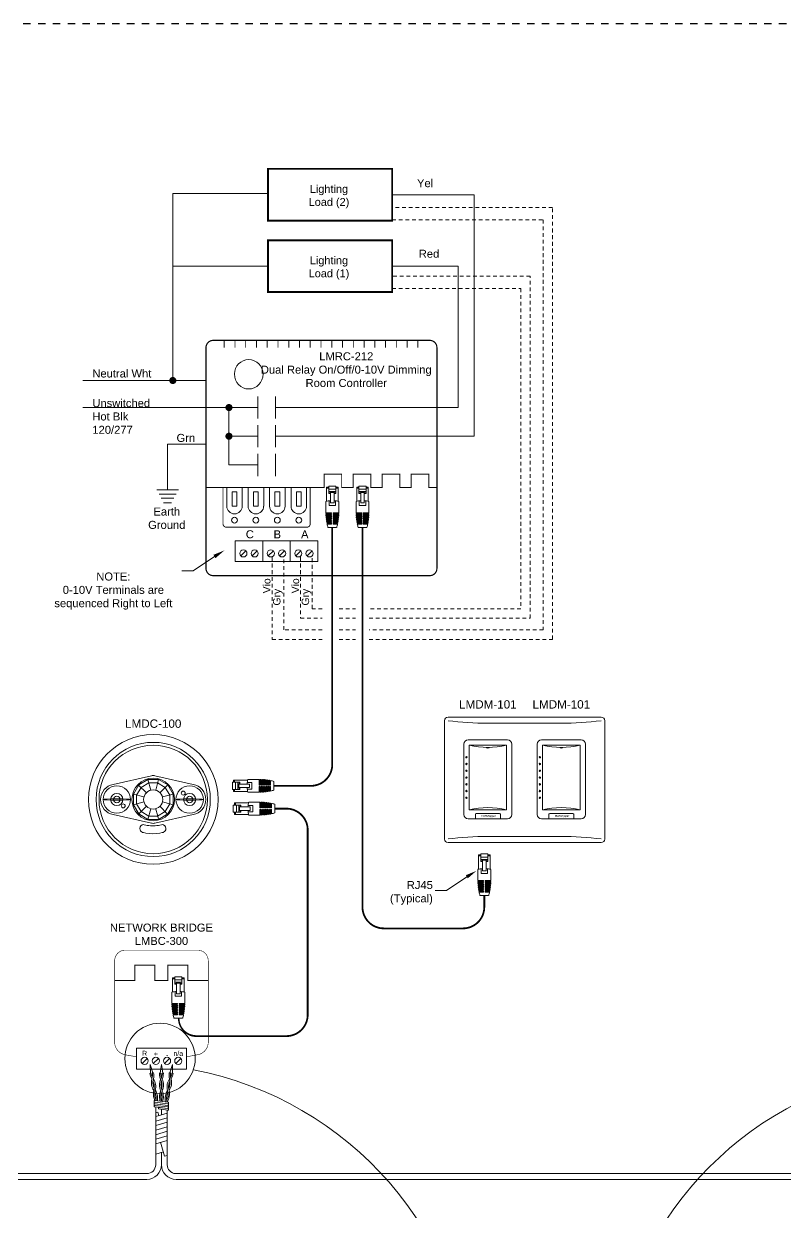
# Model space of a CAD drawing. Header units: inches. Extents: x -60 to 2005, y -577 to 104.
# Drawn here: x 538.31 to 564, y -537.41 to -497.33 of the extents above; entities that cross this region are included whole.
import ezdxf
from ezdxf.enums import TextEntityAlignment as Align

# ---------------------------------------------------------------- set-up
doc = ezdxf.new("R2010")
doc.units = ezdxf.units.IN
doc.header["$MEASUREMENT"] = 0
doc.linetypes.add('Demo', pattern=[0.5, 0.25, -0.25])
doc.linetypes.add('HIDDEN2', pattern=[0.1875, 0.125, -0.0625])
doc.layers.get('0').update_dxf_attribs({"lineweight": 5})
doc.layers.add('PS Borders', color=40, linetype='Demo', lineweight=5, plot=False)
for name, color, linetype, lineweight in [('WS', 3, 'Continuous', 5), ('WS_Dataline', 6, 'Continuous', 5), ('WS_DETAIL', 7, 'Continuous', 5), ('WS_LineVoltage', 1, 'Continuous', 5), ('WS_LowVoltage', 6, 'Continuous', 5)]:
    doc.layers.add(name, color=color, linetype=linetype, lineweight=lineweight)
doc.styles.add('ARIAL', font='arial.ttf')

# ---------------------------------------------------------------- blocks, each defined once
blk = doc.blocks.new('A$C756910A1')
at = {"layer": 'WS_DETAIL'}
for p, q in [((0.15, 6.6), (0.15, 10.17)), ((0.15, 10.17), (0.73, 10.17)), ((0.73, 9.92), (0.15, 9.92)), ((0.73, 10.43), (0.73, 8.56)), ((0.73, 10.43), (2.51, 10.43)), ((2.51, 9.66), (0.73, 9.66)), ((2.51, 9.06), (0.73, 9.06)), ((1.17, 6.17), (1.17, 9.06)), ((2.06, 6.17), (2.06, 9.06)), ((2.51, 10.43), (2.51, 8.56)), ((3.08, 10.17), (2.51, 10.17)), ((3.08, 9.92), (2.51, 9.92)), ((3.08, 6.6), (3.08, 10.17)), ((0, 6.56), (0, 3.73)), ((0.73, 8.74), (1.17, 8.74)), ((0.73, 8.56), (1.17, 8.56)), ((0.81, 6.7), (0.81, 5.55)), ((1.17, 8.85), (2.06, 8.85)), ((1.17, 6.17), (2.06, 6.17)), ((2.06, 8.74), (2.51, 8.74)), ((2.51, 8.56), (2.06, 8.56)), ((2.42, 6.7), (2.42, 5.55)), ((3.23, 6.56), (3.23, 3.73)), ((0, 3.73), (1.43, 3.73)), ((0, 3.51), (1.43, 3.51)), ((0.01, 3.29), (1.43, 3.29)), ((0.02, 3.06), (1.43, 3.06)), ((0.81, 5.55), (2.42, 5.55)), ((0.89, 3.73), (0.89, 3.51)), ((0.89, 3.29), (0.89, 3.06)), ((1.43, 3.51), (1.43, 3.73)), ((1.43, 3.06), (1.43, 3.29)), ((1.8, 3.73), (3.23, 3.73)), ((1.8, 3.51), (1.8, 3.73)), ((1.8, 3.51), (3.23, 3.51)), ((1.8, 3.29), (3.23, 3.29)), ((1.8, 3.06), (1.8, 3.29)), ((1.8, 3.06), (3.22, 3.06)), ((2.34, 3.73), (2.34, 3.51)), ((2.34, 3.29), (2.34, 3.06)), ((0.03, 2.84), (1.43, 2.84)), ((0.05, 2.62), (1.43, 2.62)), ((0.07, 2.4), (1.43, 2.4)), ((0.09, 2.18), (1.43, 2.18)), ((0.12, 1.96), (1.43, 1.96)), ((0.15, 1.74), (1.43, 1.74)), ((0.18, 1.52), (1.43, 1.52)), ((0.22, 1.3), (1.43, 1.3)), ((0.26, 1.08), (1.43, 1.08)), ((0.31, 0.86), (1.43, 0.86)), ((0.89, 2.84), (0.89, 2.62)), ((0.89, 2.4), (0.89, 2.18)), ((0.89, 1.96), (0.89, 1.74)), ((0.89, 1.52), (0.89, 1.3)), ((0.89, 1.08), (0.89, 0.86)), ((1.43, 2.62), (1.43, 2.84)), ((1.43, 2.18), (1.43, 2.4)), ((1.43, 1.74), (1.43, 1.96)), ((1.43, 1.3), (1.43, 1.52)), ((1.43, 0.86), (1.43, 1.08)), ((1.8, 2.84), (3.2, 2.84)), ((1.8, 2.62), (1.8, 2.84)), ((1.8, 2.62), (3.19, 2.62)), ((1.8, 2.4), (3.17, 2.4)), ((1.8, 2.18), (1.8, 2.4)), ((1.8, 2.18), (3.14, 2.18)), ((1.8, 1.96), (3.12, 1.96)), ((1.8, 1.74), (1.8, 1.96)), ((1.8, 1.74), (3.09, 1.74)), ((1.8, 1.52), (3.05, 1.52)), ((1.8, 1.3), (1.8, 1.52)), ((1.8, 1.3), (3.01, 1.3)), ((1.8, 1.08), (2.97, 1.08)), ((1.8, 0.86), (1.8, 1.08)), ((1.8, 0.86), (2.92, 0.86)), ((2.34, 2.84), (2.34, 2.62)), ((2.34, 2.4), (2.34, 2.18)), ((2.34, 1.96), (2.34, 1.74)), ((2.34, 1.52), (2.34, 1.3)), ((2.34, 1.08), (2.34, 0.86)), ((2.69, 0), (0.52, 0))]:
    blk.add_line(p, q, dxfattribs=at)
for centre, radius, start, end in [((1.62, -0.58), 7.33, 93.502, 102.7411), ((1.62, -0.58), 7.33, 77.2589, 86.498), ((13.49, 3.73), 13.49, 180.937, 181.8742), ((13.49, 3.73), 13.49, 182.8119, 183.7504), ((-10.25, 3.73), 13.49, 356.2496, 357.1881), ((-10.25, 3.73), 13.49, 358.1258, 359.063), ((13.49, 3.73), 13.49, 184.6899, 185.6307), ((13.49, 3.73), 13.49, 186.573, 187.5171), ((13.49, 3.73), 13.49, 188.4632, 189.4117), ((13.49, 3.73), 13.49, 190.3627, 191.3167), ((13.49, 3.73), 13.49, 192.2739, 196.0379), ((-10.25, 3.73), 13.49, 343.9621, 347.7261), ((-10.25, 3.73), 13.49, 348.6833, 349.6373), ((-10.25, 3.73), 13.49, 350.5883, 351.5368), ((-10.25, 3.73), 13.49, 352.4829, 353.427), ((-10.25, 3.73), 13.49, 354.3693, 355.3101)]:
    blk.add_arc(centre, radius, start, end, dxfattribs=at)
blk = doc.blocks.new('A$C28216DC1')
at = {"layer": 'WS_DETAIL'}
blk.add_lwpolyline([(22.84, 8.11), (17.13, 4.27), (13.98, 4.27)], dxfattribs=at)
blk.add_solid([(23.11, 7.67), (22.56, 8.56), (25.52, 9.76)], dxfattribs=at)
at = {"layer": 'WS_DETAIL', "linetype": 'Continuous', "insert": (13.29, 3.59), "char_height": 2.25, "width": 37.309, "attachment_point": 6, "style": 'ARIAL'}
blk.add_mtext('\\pi29.81;RJ45\\P\\pi22.42;(Typical)', dxfattribs=at)
blk = doc.blocks.new('A$C222B27AB')
at = {"const_width": 0.25}
blk.add_lwpolyline([(0.12, 11.27), (0.12, 1.12, 0.414214), (1.12, 0.12), (23.67, 0.12, 0.414214), (24.67, 1.12), (24.67, 11.27)], format="xyb", dxfattribs=at)
for points in [[(2.69, 6.06), (4.02, 6.06), (4.02, 10.08), (2.69, 10.08)], [(8.72, 6.06), (10.05, 6.06), (10.05, 10.08), (8.72, 10.08)], [(14.75, 6.06), (16.07, 6.06), (16.07, 10.08), (14.75, 10.08)], [(20.78, 6.06), (22.1, 6.06), (22.1, 10.08), (20.78, 10.08)]]:
    blk.add_lwpolyline(points, close=True)
at = {"layer": 'WS_DETAIL'}
for p, q in [((1.17, 11.27), (1.17, 6.06)), ((5.54, 6.06), (5.54, 11.27)), ((7.2, 11.27), (7.2, 6.06)), ((11.57, 6.06), (11.57, 11.27)), ((13.23, 11.27), (13.23, 6.06)), ((17.6, 6.06), (17.6, 11.27)), ((19.26, 11.27), (19.26, 6.06)), ((23.62, 6.06), (23.62, 11.27))]:
    blk.add_line(p, q, dxfattribs=at)
for centre in [(3.36, 2.11), (9.38, 2.11), (15.41, 2.11), (21.44, 2.11)]:
    blk.add_circle(centre, 0.82, dxfattribs=at)
for centre in [(3.36, 6.06), (9.38, 6.06), (15.41, 6.06), (21.44, 6.06)]:
    blk.add_arc(centre, 2.18, 180, 0, dxfattribs=at)
blk = doc.blocks.new('A$C2A821E27')
for p, q in [((1.27, 1.3), (2.43, 2.46)), ((3.84, 1.3), (5, 2.46))]:
    blk.add_line(p, q)
blk.add_lwpolyline([(0, 4.76), (6.27, 4.76), (6.27, 0), (0, 0)], close=True)
for centre in [(1.85, 1.88), (4.42, 1.88)]:
    blk.add_circle(centre, 0.82)
blk = doc.blocks.new('A$C017659A6')
for p, q in [((0, 0.245), (0.409, 0.245)), ((0.044, 0.16), (0.365, 0.16)), ((0.082, 0.085), (0.326, 0.085)), ((0.129, 0), (0.28, 0))]:
    blk.add_line(p, q)
blk = doc.blocks.new('RJ45')
at = {"layer": 'WS_DETAIL', "xscale": 1.117448685388325, "yscale": 1.117448685388325, "zscale": 1.117448685388325}
blk.add_blockref('A$C756910A1', (59.47, 150.68), dxfattribs=at)
blk = doc.blocks.new('WallPlate2Gang')
for p, q in [((-20.79, 0.96), (-20.79, 32.88)), ((-19.83, 33.84), (19.83, 33.84)), ((10.76, 32.2), (-9.07, 32.2)), ((0, 33.84), (1.69, 33.84)), ((19.83, 33.84), (21.52, 33.84)), ((22.48, 32.88), (22.48, 0.96)), ((-15.56, 26.52), (-15.56, 7.57)), ((-14.38, 27.7), (-3.75, 27.7)), ((-2.57, 26.52), (-2.57, 7.57)), ((4.26, 26.52), (4.26, 7.57)), ((5.44, 27.7), (16.08, 27.7)), ((17.26, 26.52), (17.26, 7.57)), ((-3.75, 6.39), (-14.38, 6.39)), ((16.08, 6.39), (5.44, 6.39)), ((-19.83, 0), (19.83, 0)), ((10.76, 1.64), (-9.07, 1.64)), ((0, 0), (1.69, 0)), ((19.83, 0), (21.52, 0))]:
    blk.add_line(p, q)
for centre, radius, start, end in [((-19.83, 32.88), 0.96, 90, 180), ((-9.07, 117.54), 85.35, 262.7571, 270), ((10.76, 117.54), 85.35, 270, 277.2429), ((21.52, 32.88), 0.96, 0, 90), ((-14.38, 26.52), 1.18, 90, 180), ((-3.75, 26.52), 1.18, 0, 90), ((5.44, 26.52), 1.18, 90, 180), ((16.08, 26.52), 1.18, 0, 90), ((-14.38, 7.57), 1.18, 180, 270), ((-3.75, 7.57), 1.18, 270, 0), ((5.44, 7.57), 1.18, 180, 270), ((16.08, 7.57), 1.18, 270, 0), ((-19.83, 0.96), 0.96, 180, 270), ((-9.07, -83.7), 85.35, 90, 97.2429), ((10.76, -83.7), 85.35, 82.7571, 90), ((21.52, 0.96), 0.96, 270, 0)]:
    blk.add_arc(centre, radius, start, end)
blk = doc.blocks.new('*U189')
blk.add_blockref('WallPlate2Gang', (9.07, 0))
blk = doc.blocks.new('LMBC-300')
for p, q in [((-5.44, -23.35), (-4.01, -21.92)), ((-2.29, -23.35), (-0.86, -21.92)), ((0.87, -23.35), (2.3, -21.92)), ((4.03, -23.35), (5.45, -21.92))]:
    blk.add_line(p, q)
blk.add_lwpolyline([(-7.01, -19.08), (7.02, -19.08), (7.02, -24.94), (-7.01, -24.94)], close=True)
for centre in [(-4.73, -22.63), (-1.57, -22.63), (1.58, -22.63), (4.74, -22.63)]:
    blk.add_circle(centre, 1.01)
at = {"layer": 'WS_DETAIL', "linetype": 'Continuous', "const_width": 0.154}
for points in [[(0.01, 8.49), (-10.18, 8.49, 0.414214), (-13.15, 5.51), (-13.15, -17.61, 0.329956), (-10.38, -20.86, 0.015788), (-7.01, -21.46, 0.023143)], [(0.01, 8.49), (10.19, 8.49, -0.414214), (13.16, 5.51), (13.16, -17.61, -0.329956), (10.39, -20.86, -0.003091), (7.02, -21.48, -0.023143)]]:
    blk.add_lwpolyline(points, format="xyb", dxfattribs=at)
at = {"layer": 'WS_DETAIL', "const_width": 0.284}
blk.add_lwpolyline([(-13.15, 0), (-7.45, 0), (-7.45, 4.3), (-1.82, 4.3), (-1.82, 0), (1.82, 0), (1.82, 4.3), (7.45, 4.3), (7.45, 0), (13.16, 0)], dxfattribs=at)
at = {"insert": (0.01, 15.95), "char_height": 2.2491, "width": 28.8312, "attachment_point": 2, "style": 'ARIAL'}
blk.add_mtext('NETWORK BRIDGE\\PLMBC-300', dxfattribs=at)
at = {"layer": 'WS_DETAIL', "style": 'ARIAL'}
for s, height, p in [('R', 1.39, (-4.73, -20.5)), ('n/a', 1.385, (4.74, -20.5)), ('+', 1.39, (-1.57, -20.67)), ('-', 1.39, (1.58, -20.91))]:
    blk.add_text(s, height=height, dxfattribs=at).set_placement(p, align=Align.MIDDLE)
blk = doc.blocks.new('*U207')
for p, q in [((-6.5, 20.13), (-6.5, 1.18)), ((-5.32, 21.31), (5.32, 21.31)), ((-5.07, 2.44), (-5.07, 19.89)), ((-5.07, 19.89), (5.07, 19.89)), ((-5.07, 19.89), (5.07, 19.89)), ((-0.33, 19.29), (-0.33, 19.19)), ((0.33, 19.29), (0.33, 19.19)), ((5.07, 19.89), (5.07, 2.44)), ((6.5, 20.13), (6.5, 1.18)), ((5.32, 0), (-5.32, 0)), ((5.07, 2.44), (-5.07, 2.44)), ((5.07, 2.44), (-5.07, 2.44)), ((-3.38, 1.24), (-3.38, 0)), ((3.14, 1.48), (-3.14, 1.48)), ((3.38, 1.24), (3.38, 0))]:
    blk.add_line(p, q)
for centre in [(-5.78, 16.63), (-5.78, 14.81), (-5.78, 12.99), (-5.78, 11.16), (-5.78, 9.34), (-5.78, 7.52), (-5.78, 5.7)]:
    blk.add_circle(centre, 0.199)
for centre, radius, start, end in [((-5.32, 20.13), 1.18, 90, 180), ((0, 41.25), 21.96, 256.6482, 283.3518), ((5.32, 20.13), 1.18, 0, 90), ((0, 19.73), 0.639, 238.6629, 301.3371), ((-5.32, 1.18), 1.18, 180, 270), ((0, -18.92), 21.96, 76.6482, 103.3518), ((-3.14, 1.24), 0.239, 90, 180), ((3.14, 1.24), 0.239, 0, 90), ((5.32, 1.18), 1.18, 270, 0)]:
    blk.add_arc(centre, radius, start, end)
at = {"style": 'ARIAL'}
for s, insert, char_height, width, attachment_point in [('LMDM-101', (0, 32.02), 2.25, 40.9705, 2), ('{\\fArial|b1|i1|c0|p34;Wattstopper}', (-1.79, 1.04), 0.4798, 3.7953, 1)]:
    blk.add_mtext(s, dxfattribs=dict(at, insert=insert, char_height=char_height, width=width, attachment_point=attachment_point))
blk = doc.blocks.new('*U257')
at = {"lineweight": 18}
for points in [[(-1.44, -5.36), (-3.92, -3.92), (-5.36, -1.44), (-5.36, 1.43), (-3.92, 3.92), (-1.44, 5.36), (1.43, 5.36), (3.92, 3.92), (5.36, 1.43), (5.36, -1.44), (3.92, -3.92), (1.43, -5.36), (-1.44, -5.36)], [(-1.2, -4.47), (-3.27, -3.27), (-4.47, -1.2), (-4.47, 1.2), (-3.27, 3.27), (-1.2, 4.46), (1.2, 4.46), (3.27, 3.27), (4.46, 1.2), (4.46, -1.2), (3.27, -3.27), (1.2, -4.47), (-1.2, -4.47)], [(-3.97, 3.84), (-1.83, 1.83)], [(-1.44, 5.36), (-0.67, 2.5)], [(1.43, 5.36), (0.67, 2.5)], [(3.92, 3.92), (1.83, 1.83)], [(-2.5, 0.67), (-5.36, 1.43)], [(5.36, 1.43), (2.5, 0.67)], [(-2.5, -0.67), (-5.36, -1.44)], [(-1.83, -1.83), (-3.92, -3.92)], [(-0.67, -2.5), (-1.44, -5.36)], [(3.87, -3.95), (1.83, -1.84)], [(5.36, -1.44), (2.5, -0.67)]]:
    blk.add_lwpolyline(points, dxfattribs=at)
for points, knots in [([(17.49, 0), (17.49, -9.66), (9.66, -17.49), (0, -17.49), (-9.66, -17.49), (-17.49, -9.66), (-17.49, 0), (-17.49, 9.66), (-9.66, 17.49), (0, 17.49), (9.66, 17.49), (17.49, 9.66), (17.49, 0)], [0, 0, 0, 0, 1, 1, 1, 2, 2, 2, 3, 3, 3, 4, 4, 4, 4]), ([(15.41, 0), (15.41, -8.51), (8.51, -15.41), (0, -15.41), (-8.51, -15.41), (-15.41, -8.51), (-15.41, 0), (-15.41, 8.51), (-8.51, 15.41), (0, 15.41), (8.51, 15.41), (15.41, 8.51), (15.41, 0)], [0, 0, 0, 0, 1, 1, 1, 2, 2, 2, 3, 3, 3, 4, 4, 4, 4]), ([(14.63, 0), (14.63, -8.08), (8.08, -14.63), (0, -14.63), (-8.08, -14.63), (-14.63, -8.08), (-14.63, 0), (-14.63, 8.08), (-8.08, 14.63), (0, 14.63), (8.08, 14.63), (14.63, 8.08), (14.63, 0)], [0, 0, 0, 0, 1, 1, 1, 2, 2, 2, 3, 3, 3, 4, 4, 4, 4]), ([(-14.21, 0), (-14.21, 2.03), (-12.74, 3.73), (-10.81, 4.08), (-10.81, 4.08), (-0.46, 6.4), (-0.46, 6.4), (-0.33, 6.43), (-0.17, 6.45), (0, 6.45)], [0, 0, 0, 0, 1, 1, 1, 2, 2, 2, 3, 3, 3, 3]), ([(14.21, 0), (14.21, 2.03), (12.74, 3.73), (10.81, 4.08), (10.81, 4.08), (0.46, 6.4), (0.46, 6.4), (0.33, 6.43), (0.17, 6.45), (0, 6.45)], [0, 0, 0, 0, 1, 1, 1, 2, 2, 2, 3, 3, 3, 3]), ([(-6.13, 0), (-6.13, -2.05), (-7.79, -3.7), (-9.84, -3.7), (-11.88, -3.7), (-13.54, -2.05), (-13.54, 0), (-13.54, 2.04), (-11.88, 3.7), (-9.84, 3.7), (-7.79, 3.7), (-6.13, 2.04), (-6.13, 0)], [0, 0, 0, 0, 1, 1, 1, 2, 2, 2, 3, 3, 3, 4, 4, 4, 4]), ([(-6.13, 0), (-6.13, -2.05), (-7.79, -3.7), (-9.84, -3.7), (-11.88, -3.7), (-13.54, -2.05), (-13.54, 0), (-13.54, 2.04), (-11.88, 3.7), (-9.84, 3.7), (-7.79, 3.7), (-6.13, 2.04), (-6.13, 0)], [0, 0, 0, 0, 1, 1, 1, 2, 2, 2, 3, 3, 3, 4, 4, 4, 4]), ([(5.74, 0), (5.74, -3.17), (3.17, -5.74), (0, -5.74), (-3.17, -5.74), (-5.74, -3.17), (-5.74, 0), (-5.74, 3.17), (-3.17, 5.74), (0, 5.74), (3.17, 5.74), (5.74, 3.17), (5.74, 0)], [0, 0, 0, 0, 1, 1, 1, 2, 2, 2, 3, 3, 3, 4, 4, 4, 4]), ([(6.13, 0), (6.13, 2.04), (7.79, 3.7), (9.83, 3.7), (11.88, 3.7), (13.54, 2.04), (13.54, 0), (13.54, -2.05), (11.88, -3.7), (9.83, -3.7), (7.79, -3.7), (6.13, -2.05), (6.13, 0)], [0, 0, 0, 0, 1, 1, 1, 2, 2, 2, 3, 3, 3, 4, 4, 4, 4]), ([(-6.14, 0), (-6.14, -0.09), (-7.79, -0.17), (-9.84, -0.17), (-11.88, -0.17), (-13.53, -0.09), (-13.53, 0), (-13.53, 0.09), (-11.88, 0.16), (-9.84, 0.16), (-7.79, 0.16), (-6.14, 0.09), (-6.14, 0)], [0, 0, 0, 0, 1, 1, 1, 2, 2, 2, 3, 3, 3, 4, 4, 4, 4]), ([(-6.14, 0), (-6.14, -0.09), (-7.79, -0.17), (-9.84, -0.17), (-11.88, -0.17), (-13.53, -0.09), (-13.53, 0), (-13.53, 0.09), (-11.88, 0.16), (-9.84, 0.16), (-7.79, 0.16), (-6.14, 0.09), (-6.14, 0)], [0, 0, 0, 0, 1, 1, 1, 2, 2, 2, 3, 3, 3, 4, 4, 4, 4]), ([(-8.18, 0), (-8.18, -0.91), (-8.92, -1.66), (-9.84, -1.66), (-10.75, -1.66), (-11.49, -0.91), (-11.49, 0), (-11.49, 0.91), (-10.75, 1.65), (-9.84, 1.65), (-8.92, 1.65), (-8.18, 0.91), (-8.18, 0)], [0, 0, 0, 0, 1, 1, 1, 2, 2, 2, 3, 3, 3, 4, 4, 4, 4]), ([(-8.18, 0), (-8.18, -0.91), (-8.92, -1.66), (-9.84, -1.66), (-10.75, -1.66), (-11.49, -0.91), (-11.49, 0), (-11.49, 0.91), (-10.75, 1.65), (-9.84, 1.65), (-8.92, 1.65), (-8.18, 0.91), (-8.18, 0)], [0, 0, 0, 0, 1, 1, 1, 2, 2, 2, 3, 3, 3, 4, 4, 4, 4]), ([(-8.97, 0), (-8.97, -0.48), (-9.36, -0.87), (-9.84, -0.87), (-10.32, -0.87), (-10.7, -0.48), (-10.7, 0), (-10.7, 0.48), (-10.32, 0.87), (-9.84, 0.87), (-9.36, 0.87), (-8.97, 0.48), (-8.97, 0)], [0, 0, 0, 0, 1, 1, 1, 2, 2, 2, 3, 3, 3, 4, 4, 4, 4]), ([(-8.97, 0), (-8.97, -0.48), (-9.36, -0.87), (-9.84, -0.87), (-10.32, -0.87), (-10.7, -0.48), (-10.7, 0), (-10.7, 0.48), (-10.32, 0.87), (-9.84, 0.87), (-9.36, 0.87), (-8.97, 0.48), (-8.97, 0)], [0, 0, 0, 0, 1, 1, 1, 2, 2, 2, 3, 3, 3, 4, 4, 4, 4]), ([(2.59, 0), (2.59, -1.43), (1.43, -2.59), (0, -2.59), (-1.43, -2.59), (-2.59, -1.43), (-2.59, 0), (-2.59, 1.43), (-1.43, 2.59), (0, 2.59), (1.43, 2.59), (2.59, 1.43), (2.59, 0)], [0, 0, 0, 0, 1, 1, 1, 2, 2, 2, 3, 3, 3, 4, 4, 4, 4]), ([(6.14, 0), (6.14, 0.09), (7.79, 0.16), (9.83, 0.16), (11.88, 0.16), (13.53, 0.09), (13.53, 0), (13.53, -0.09), (11.88, -0.17), (9.83, -0.17), (7.79, -0.17), (6.14, -0.09), (6.14, 0)], [0, 0, 0, 0, 1, 1, 1, 2, 2, 2, 3, 3, 3, 4, 4, 4, 4]), ([(7.57, 1.73), (7.57, 2.02), (7.81, 2.25), (8.1, 2.25), (8.39, 2.25), (8.62, 2.02), (8.62, 1.73), (8.62, 1.44), (8.39, 1.2), (8.1, 1.2), (7.81, 1.2), (7.57, 1.44), (7.57, 1.73)], [0, 0, 0, 0, 1, 1, 1, 2, 2, 2, 3, 3, 3, 4, 4, 4, 4]), ([(8.18, 0), (8.18, 0.91), (8.92, 1.65), (9.83, 1.65), (10.75, 1.65), (11.49, 0.91), (11.49, 0), (11.49, -0.91), (10.75, -1.66), (9.83, -1.66), (8.92, -1.66), (8.18, -0.91), (8.18, 0)], [0, 0, 0, 0, 1, 1, 1, 2, 2, 2, 3, 3, 3, 4, 4, 4, 4]), ([(8.97, 0), (8.97, 0.48), (9.36, 0.87), (9.83, 0.87), (10.31, 0.87), (10.7, 0.48), (10.7, 0), (10.7, -0.48), (10.31, -0.87), (9.83, -0.87), (9.36, -0.87), (8.97, -0.48), (8.97, 0)], [0, 0, 0, 0, 1, 1, 1, 2, 2, 2, 3, 3, 3, 4, 4, 4, 4]), ([(-14.21, 0), (-14.21, -2.04), (-12.74, -3.73), (-10.81, -4.08), (-10.81, -4.08), (-0.46, -6.4), (-0.46, -6.4), (-0.33, -6.43), (-0.17, -6.45), (0, -6.45)], [0, 0, 0, 0, 1, 1, 1, 2, 2, 2, 3, 3, 3, 3]), ([(-7.57, -1.73), (-7.57, -2.02), (-7.81, -2.26), (-8.1, -2.26), (-8.39, -2.26), (-8.62, -2.02), (-8.62, -1.73), (-8.62, -1.44), (-8.39, -1.21), (-8.1, -1.21), (-7.81, -1.21), (-7.57, -1.44), (-7.57, -1.73)], [0, 0, 0, 0, 1, 1, 1, 2, 2, 2, 3, 3, 3, 4, 4, 4, 4]), ([(-7.57, -1.73), (-7.57, -2.02), (-7.81, -2.26), (-8.1, -2.26), (-8.39, -2.26), (-8.62, -2.02), (-8.62, -1.73), (-8.62, -1.44), (-8.39, -1.21), (-8.1, -1.21), (-7.81, -1.21), (-7.57, -1.44), (-7.57, -1.73)], [0, 0, 0, 0, 1, 1, 1, 2, 2, 2, 3, 3, 3, 4, 4, 4, 4]), ([(14.21, 0), (14.21, -2.04), (12.74, -3.73), (10.81, -4.08), (10.81, -4.08), (0.46, -6.4), (0.46, -6.4), (0.33, -6.43), (0.17, -6.45), (0, -6.45)], [0, 0, 0, 0, 1, 1, 1, 2, 2, 2, 3, 3, 3, 3]), ([(-0.1, -9.29), (1.27, -9.29), (2.67, -8.87), (2.67, -8.87), (2.67, -8.87), (2.76, -8.82), (2.76, -8.82), (3.14, -8.68), (3.41, -8.29), (3.41, -7.83), (3.41, -7.24), (2.98, -6.77), (2.44, -6.77), (2.44, -6.77), (2.15, -6.8), (1.77, -6.91), (1.39, -7.03), (0.63, -7.13), (0, -7.13), (0, -7.13), (-0.2, -7.13), (-0.2, -7.13), (-0.83, -7.13), (-1.59, -7.03), (-1.97, -6.91), (-2.35, -6.8), (-2.64, -6.77), (-2.64, -6.77), (-3.18, -6.77), (-3.61, -7.24), (-3.61, -7.83), (-3.61, -8.29), (-3.34, -8.68), (-2.96, -8.82), (-2.96, -8.82), (-2.87, -8.87), (-2.87, -8.87), (-2.87, -8.87), (-1.47, -9.29), (-0.1, -9.29)], [0, 0, 0, 0, 1, 1, 1, 2, 2, 2, 3, 3, 3, 4, 4, 4, 5, 5, 5, 6, 6, 6, 7, 7, 7, 8, 8, 8, 9, 9, 9, 10, 10, 10, 11, 11, 11, 12, 12, 12, 13, 13, 13, 13])]:
    blk.add_open_spline(points, degree=3, knots=knots, dxfattribs=at)
blk.add_open_spline([(1.43, -5.36), (1.43, -5.29), (0.67, -2.5), (0.67, -2.5)], degree=3, dxfattribs=at)
at = {"insert": (0, 21.58), "char_height": 2.25, "width": 40.9705, "attachment_point": 2, "style": 'ARIAL'}
blk.add_mtext('LMDC-100', dxfattribs=at)

msp = doc.modelspace()

# ---------------------------------------------------------------- hatches: boundary and pattern name
h = msp.add_hatch(color=256)
h.paths.add_polyline_path([(543.132, -533.498, 0.120606), (543.15, -533.699), (543.094, -533.692, 0.0008), (543.094, -533.691, -0.094746), (543.089, -533.491, -0.094746), (543.159, -533.303, 0.002014), (543.161, -533.3, 0.002014), (543.162, -533.304, -0.034938), (543.176, -533.369, 0.070973)])
h.paths.add_polyline_path([(543.237, -533.114, 0.109546), (543.225, -532.914, 0.001993), (543.224, -532.91, -0.094746), (543.219, -532.71), (543.262, -532.717, 0.070973), (543.262, -532.853, -0.113898), (543.289, -533.123, -0.109526), (543.213, -533.309, -0.040685), (543.199, -533.235, 0.068536)])
h.paths.add_polyline_path([(542.926, -533.32, 0.002014), (542.928, -533.316, 0.002014), (542.929, -533.32, -0.034938), (542.954, -533.382, 0.070973), (542.932, -533.516, 0.085373), (542.963, -533.677), (542.911, -533.67, -0.07335), (542.889, -533.516, -0.094746)])
h.paths.add_polyline_path([(542.972, -533.121, 0.068536), (542.954, -532.995, -0.112468), (542.889, -532.725), (542.932, -532.725, 0.108028), (542.981, -532.925, -0.109526), (543.025, -533.121, -0.109526), (542.981, -533.316, -0.040685), (542.954, -533.246, 0.068536)])
h.paths.add_polyline_path([(542.732, -533.505, 0.06985), (542.775, -533.632, -0.012752), (542.771, -533.653), (542.738, -533.649, 0.058757), (542.732, -533.648, -0.06709), (542.69, -533.512, -0.094746), (542.694, -533.312, 0.111564), (542.707, -533.108, 0.068536), (542.669, -532.988, -0.040685), (542.683, -532.914, -0.109526), (542.759, -533.1, -0.111564), (542.747, -533.304, 0.106175)])
h.paths.add_polyline_path([(542.56, -532.732), (542.602, -532.725, 0.070973), (542.646, -532.853, 0.028112), (542.628, -532.918, -0.094194)])

# ---------------------------------------------------------------- linework, layer by layer
for p, q in [((546.206, -509.904), (546.206, -510.65)), ((546.207, -509.904), (546.207, -510.65)), ((546.8, -509.904), (546.8, -510.65)), ((546.801, -509.904), (546.801, -510.65)), ((546.206, -510.871), (546.206, -511.617)), ((546.207, -510.871), (546.207, -511.617)), ((546.8, -510.871), (546.8, -511.617)), ((546.801, -510.871), (546.801, -511.617)), ((546.206, -511.839), (546.206, -512.585)), ((546.207, -511.839), (546.207, -512.585)), ((546.8, -511.839), (546.8, -512.585)), ((546.801, -511.839), (546.801, -512.585)), ((542.58, -532.726), (542.575, -532.43)), ((542.575, -532.43), (542.667, -532.712)), ((542.954, -532.43), (542.91, -532.723)), ((542.998, -532.723), (542.954, -532.43)), ((543.333, -532.43), (543.241, -532.712)), ((543.328, -532.726), (543.333, -532.43)), ((542.601, -532.723), (542.559, -532.73)), ((542.646, -532.715), (542.689, -532.708)), ((542.932, -532.723), (542.888, -532.723)), ((542.977, -532.723), (543.02, -532.723)), ((543.262, -532.715), (543.22, -532.708)), ((543.307, -532.723), (543.35, -532.73)), ((543.165, -533.754), (542.728, -533.702)), ((543.165, -533.808), (542.728, -533.755)), ((543.165, -533.861), (542.728, -533.809)), ((542.737, -533.649), (543.171, -533.702)), ((542.737, -533.703), (543.171, -533.755)), ((542.737, -533.756), (543.171, -533.809)), ((542.737, -533.81), (543.171, -533.862)), ((543.165, -533.915), (542.728, -533.862)), ((542.852, -533.93), (542.858, -533.878)), ((543.165, -533.968), (542.852, -533.93)), ((542.858, -533.878), (543.171, -533.916))]:
    msp.add_line(p, q)
at = {"linetype": 'Continuous', "const_width": 0.06}
for points in [[(546.551, -503.973), (550.739, -503.973), (550.739, -502.228), (546.551, -502.228)], [(550.739, -506.381), (550.739, -504.636), (546.551, -504.636), (546.551, -506.381)]]:
    msp.add_lwpolyline(points, close=True, dxfattribs=at)
at = {"const_width": 0.0412}
msp.add_lwpolyline([(548.343, -508.012), (552.009, -508.012, -0.414214), (552.249, -508.252), (552.249, -515.704, -0.414214), (552.009, -515.944), (544.699, -515.944, -0.414214), (544.459, -515.704), (544.459, -508.252, -0.414214), (544.699, -508.012), (548.343, -508.012)], format="xyb", dxfattribs=at)
for points, const_width in [([(545.072, -508.254), (545.072, -508.012)], 0.03), ([(545.435, -508.254), (545.435, -508.012)], 0.03), ([(545.798, -508.254), (545.798, -508.012)], 0.03), ([(546.161, -508.254), (546.161, -508.012)], 0.03), ([(546.524, -508.254), (546.524, -508.012)], 0.03), ([(546.887, -508.254), (546.887, -508.012)], 0.03), ([(547.25, -508.254), (547.25, -508.012)], 0.03), ([(547.613, -508.254), (547.613, -508.012)], 0.03), ([(547.976, -508.254), (547.976, -508.012)], 0.03), ([(548.339, -508.254), (548.339, -508.012)], 0.03), ([(548.703, -508.254), (548.703, -508.012)], 0.03), ([(549.066, -508.254), (549.066, -508.012)], 0.03), ([(549.429, -508.254), (549.429, -508.012)], 0.03), ([(549.792, -508.254), (549.792, -508.012)], 0.03), ([(550.155, -508.254), (550.155, -508.012)], 0.03), ([(550.518, -508.254), (550.518, -508.012)], 0.03), ([(550.881, -508.254), (550.881, -508.012)], 0.03), ([(551.244, -508.254), (551.244, -508.012)], 0.03), ([(551.607, -508.254), (551.607, -508.012)], 0.03), ([(552.249, -512.976), (551.979, -512.976), (551.979, -512.52), (551.384, -512.52), (551.384, -512.976), (550.998, -512.976), (550.998, -512.52), (550.403, -512.52), (550.403, -512.976), (550.018, -512.976), (550.018, -512.52), (549.422, -512.52), (549.422, -512.976), (549.037, -512.976), (549.037, -512.52), (548.442, -512.52), (548.442, -512.976), (544.459, -512.976)], 0.03), ([(542.667, -532.712), (542.575, -532.43), (542.58, -532.726)], 0.00984), ([(542.998, -532.723), (542.954, -532.43), (542.91, -532.723)], 0.00984), ([(543.328, -532.726), (543.333, -532.43), (543.241, -532.712)], 0.00984)]:
    msp.add_lwpolyline(points, dxfattribs=dict(const_width=const_width))
for points in [[(545.901, -509.65), (545.805, -509.64), (545.714, -509.611), (545.632, -509.565), (545.56, -509.504), (545.501, -509.429), (545.456, -509.343), (545.427, -509.247), (545.417, -509.144), (545.417, -509.144), (545.427, -509.047), (545.456, -508.956), (545.501, -508.874), (545.56, -508.802), (545.632, -508.743), (545.714, -508.698), (545.805, -508.669), (545.901, -508.659), (545.901, -508.659), (545.998, -508.669), (546.088, -508.698), (546.171, -508.743), (546.242, -508.802), (546.302, -508.874), (546.347, -508.956), (546.376, -509.047), (546.386, -509.144), (546.386, -509.144), (546.376, -509.247), (546.347, -509.343), (546.302, -509.429), (546.242, -509.504), (546.171, -509.565), (546.088, -509.611), (545.998, -509.64), (545.901, -509.65), (545.901, -509.65), (545.901, -509.65)], [(544.459, -511.51), (543.161, -511.51), (543.161, -513.051)]]:
    msp.add_lwpolyline(points)
msp.add_circle((542.907, -532.227), 1.188)
for centre, radius, start, end in [((541.832, -544.083), 11.684, 3.0497, 79.1438), ((543.086, -532.642), 0.534, 189.4603, 211.11), ((543.075, -532.631), 0.483, 190.9117, 207.1503), ((543.218, -533.045), 0.604, 161.3433, 187.3349), ((542.168, -532.783), 0.483, 351.7703, 8.0089), ((543.13, -533.039), 0.464, 164.2231, 189.2296), ((542.249, -533.186), 0.464, 9.6911, 25.3738), ((542.301, -533.177), 0.464, 9.6911, 35.1544), ((542.162, -532.796), 0.534, 347.8107, 9.4603), ((543.348, -533.122), 0.464, 155.3356, 179.7692), ((543.516, -532.714), 0.628, 180.8101, 206.4781), ((543.415, -532.711), 0.483, 181.4554, 206.1179), ((543.401, -533.122), 0.464, 164.0866, 179.7692), ((542.494, -532.711), 0.483, 342.308, 358.5486), ((542.508, -533.122), 0.464, 0.2308, 15.9134), ((542.561, -533.122), 0.464, 0.2308, 25.2325), ((542.486, -532.723), 0.534, 338.3503, 0), ((543.607, -533.177), 0.464, 144.8456, 170.3089), ((543.66, -533.186), 0.464, 154.6262, 170.3089), ((543.747, -532.796), 0.534, 170.5397, 192.1893), ((542.779, -533.039), 0.464, 350.7704, 15.7769), ((543.74, -532.783), 0.483, 171.9911, 188.2297), ((542.833, -532.631), 0.483, 332.8497, 349.0883), ((542.691, -533.045), 0.604, 352.6651, 18.6567), ((542.823, -532.642), 0.534, 328.89, 350.5397), ((569.645, -544.035), 11.561, 102.3803, 177.154), ((543.077, -533.044), 0.464, 189.6911, 214.6929), ((543.129, -533.035), 0.464, 189.6911, 205.3738), ((543.216, -533.424), 0.534, 167.8107, 189.4603), ((542.248, -533.182), 0.464, 343.7663, 9.2296), ((543.21, -533.438), 0.483, 163.7663, 188.0089), ((542.302, -533.589), 0.483, 10.9117, 27.1503), ((542.3, -533.173), 0.464, 343.7663, 9.2296), ((543.129, -533.035), 0.464, 214.6929, 215.1544), ((542.292, -533.578), 0.534, 9.4603, 31.11), ((543.348, -533.118), 0.464, 180.2308, 205.6941), ((543.423, -533.516), 0.534, 158.3503, 180), ((542.508, -533.118), 0.464, 334.3059, 334.7675), ((542.494, -533.528), 0.483, 1.4514, 25.6941), ((543.414, -533.528), 0.483, 162.31, 178.5486), ((543.401, -533.118), 0.464, 180.2308, 205.6941), ((542.508, -533.118), 0.464, 344.0866, 359.7692), ((542.561, -533.118), 0.464, 334.7675, 359.7692), ((542.486, -533.516), 0.534, 0, 21.6497), ((543.616, -533.578), 0.534, 148.89, 170.5397), ((543.606, -533.589), 0.483, 152.8497, 169.0883), ((543.608, -533.173), 0.464, 170.7704, 196.2337), ((542.779, -533.035), 0.464, 324.8456, 325.3071), ((542.699, -533.438), 0.483, 351.9911, 16.2337), ((543.66, -533.182), 0.464, 170.7704, 196.2337), ((542.779, -533.035), 0.464, 334.6262, 350.3089), ((542.832, -533.044), 0.464, 325.3071, 350.3089), ((542.692, -533.424), 0.534, 350.5397, 12.1893), ((543.216, -533.424), 0.534, 189.4603, 204.8156), ((542.731, -533.675), 0.0266, 76.2022, 263.1259), ((542.731, -533.729), 0.0266, 76.2022, 263.1259), ((542.731, -533.782), 0.0266, 76.2022, 263.1259), ((542.731, -533.836), 0.0266, 76.2022, 263.1259), ((543.206, -533.414), 0.483, 190.9117, 206.8942), ((542.355, -533.561), 0.426, 347.4659, 8.5523), ((542.292, -533.578), 0.534, 351.2808, 9.4603), ((543.423, -533.516), 0.534, 180, 196.7806), ((543.414, -533.504), 0.483, 181.4514, 200.97), ((542.494, -533.504), 0.483, 342.31, 358.5486), ((542.486, -533.516), 0.534, 342.0912, 0), ((543.616, -533.578), 0.534, 170.5397, 192.1893), ((542.648, -533.821), 0.464, 16.0503, 16.2337), ((543.477, -533.959), 0.464, 144.8456, 145.0169), ((543.553, -533.561), 0.426, 171.4477, 198.9556), ((542.703, -533.414), 0.483, 333.1058, 349.0883), ((542.692, -533.424), 0.534, 329.0247, 350.5397), ((543.171, -533.728), 0.0266, 256.2517, 90), ((543.171, -533.782), 0.0266, 256.2517, 90), ((543.171, -533.835), 0.0266, 256.2517, 90), ((543.171, -533.889), 0.0266, 256.2517, 90), ((543.171, -533.942), 0.0266, 256.2517, 90)]:
    msp.add_arc(centre, radius, start, end)
at = {"layer": 'PS Borders', "lineweight": -3}
msp.add_lwpolyline([(501.722, -576.597), (606.041, -576.597), (606.041, -497.335), (501.722, -497.335)], close=True, dxfattribs=at)
at = {"layer": 'WS'}
for points in [[(548.719, -514.322, 0.06, 0.06, 0), (548.719, -522.313, 0.06, 0.06, 0), (548.719, -522.313, 0.06, 0.06, -0.414214), (547.999, -523.033, 0.06, 0.06, 0), (546.75, -523.033, 0, 0, 0)], [(543.537, -530.873, 0.05, 0.05, 0), (543.537, -530.873, 0.05, 0.06, 0.414214), (544.137, -531.473, 0.06, 0.06, 0), (546.778, -531.473, 0.06, 0.06, 0.414214), (546.778, -531.473, 0.06, 0.06, 0), (546.778, -531.473, 0.06, 0.06, 0), (547.17, -531.473, 0.06, 0.06, 0.414214), (547.89, -530.753, 0.06, 0.06, 0), (547.89, -524.522, 0.06, 0.06, 0.414214), (547.17, -523.802, 0.06, 0.06, 0), (546.778, -523.802, 0, 0, 0)]]:
    msp.add_lwpolyline(points, format="xyseb", dxfattribs=at)
at = {"layer": 'WS', "const_width": 0.06}
msp.add_lwpolyline([(553.849, -526.729), (553.849, -527.121, -0.414214), (553.129, -527.841), (550.458, -527.841, -0.414214), (549.738, -527.121), (549.738, -514.322)], format="xyb", dxfattribs=at)
at = {"layer": 'WS_Dataline'}
for p, q in [((542.76, -533.866), (542.76, -535.813)), ((542.835, -534.034), (542.76, -534.056)), ((543.149, -534.073), (542.76, -534.188)), ((543.149, -534.226), (542.76, -534.34)), ((542.835, -534.034), (542.871, -534.155)), ((542.954, -533.943), (542.954, -534.13)), ((542.954, -533.943), (542.954, -534.13)), ((543.149, -533.966), (543.149, -535.813)), ((543.149, -534.378), (542.76, -534.493)), ((543.149, -534.531), (542.76, -534.646)), ((543.149, -534.684), (542.76, -534.798)), ((543.149, -534.836), (542.76, -534.951)), ((543.149, -534.989), (542.76, -535.104)), ((543.019, -535.379), (542.76, -535.456)), ((542.924, -535.055), (543.062, -535.524)), ((542.954, -535.398), (542.954, -535.81)), ((543.149, -535.499), (543.062, -535.524)), ((542.463, -536.11), (520.994, -536.11)), ((567.792, -536.11), (543.429, -536.109)), ((542.459, -536.305), (520.914, -536.305)), ((567.789, -536.305), (543.449, -536.305))]:
    msp.add_line(p, q, dxfattribs=at)
for centre, radius, start, end in [((542.459, -535.81), 0.495, 270, 360), ((542.463, -535.813), 0.297, 270, 360), ((543.449, -535.81), 0.495, 180, 270), ((543.444, -535.814), 0.295, 179.8527, 268.4464)]:
    msp.add_arc(centre, radius, start, end, dxfattribs=at)
at = {"layer": 'WS_DETAIL'}
msp.add_lwpolyline([(544.744, -515.299), (544.03, -515.779), (543.637, -515.779)], dxfattribs=at)
msp.add_solid([(544.779, -515.355), (544.71, -515.243), (545.08, -515.093)], dxfattribs=at)
at = {"layer": 'WS_LineVoltage'}
for p, q in [((546.551, -503.054), (543.338, -503.054)), ((543.338, -503.054), (543.338, -509.365)), ((546.551, -505.508), (543.338, -505.508))]:
    msp.add_line(p, q, dxfattribs=at)
for points in [[(550.739, -503.101), (553.51, -503.101), (553.51, -511.244), (546.801, -511.244)], [(550.739, -505.508), (552.966, -505.508), (552.966, -510.277), (546.801, -510.277)], [(544.459, -509.365), (540.301, -509.365)], [(546.207, -510.277), (540.301, -510.277)], [(546.207, -511.244), (545.233, -511.244), (545.233, -510.277)], [(546.207, -512.212), (545.233, -512.212), (545.233, -511.244)]]:
    msp.add_lwpolyline(points, dxfattribs=at)
at = {"layer": 'WS_LineVoltage', "const_width": 0.12}
for points in [[(543.278, -509.365, 1), (543.398, -509.365, 1)], [(545.173, -510.277, 1), (545.293, -510.277, 1)], [(545.173, -511.244, 1), (545.293, -511.244, 1)]]:
    msp.add_lwpolyline(points, format="xyb", close=True, dxfattribs=at)
at = {"layer": 'WS_LowVoltage', "linetype": 'HIDDEN2'}
for p, q in [((548.954, -517.06), (549.506, -517.06)), ((548.954, -517.375), (549.506, -517.375)), ((548.954, -517.778), (549.506, -517.778)), ((548.954, -518.093), (549.506, -518.093))]:
    msp.add_line(p, q, dxfattribs=at)
for points in [[(549.96, -518.093), (556.155, -518.093), (556.155, -503.53), (550.739, -503.53)], [(550.739, -503.95), (555.84, -503.95), (555.84, -517.778), (549.96, -517.778)], [(549.96, -517.375), (555.401, -517.375), (555.401, -505.851), (550.739, -505.851)], [(550.739, -506.26), (555.086, -506.26), (555.086, -517.06), (549.96, -517.06)], [(546.686, -515.316), (546.686, -518.093), (548.381, -518.093)], [(548.381, -517.778), (547.08, -517.778), (547.08, -515.316)], [(547.651, -515.316), (547.651, -517.375), (548.381, -517.375)], [(548.381, -517.06), (548.046, -517.06), (548.046, -515.316)]]:
    msp.add_lwpolyline(points, dxfattribs=at)

# ---------------------------------------------------------------- block references
for name, p, xscale, yscale, zscale in [('A$C222B27AB', (545.016, -514.328), 0.12, 0.12, 0.12), ('RJ45', (541.367, -532.404), 0.12, 0.12, 0.12), ('RJ45', (542.386, -532.404), 0.12, 0.12, 0.12), ('A$C017659A6', (542.797, -513.488), 1.78198237229644, 1.78198237229644, 1.78198237229644), ('A$C2A821E27', (545.446, -515.473), 0.1478686080562289, 0.1478686080562289, 0.1478686080562289), ('A$C2A821E27', (546.373, -515.473), 0.1478686080562289, 0.1478686080562289, 0.1478686080562289), ('A$C2A821E27', (547.3, -515.473), 0.1478686080562289, 0.1478686080562289, 0.1478686080562289), ('*U207', (553.969, -524.148), 0.125, 0.125, 0.125), ('*U207', (556.448, -524.148), 0.125, 0.125, 0.125), ('*U257', (542.677, -523.493), 0.125, 0.125, 0.125), ('*U189', (553.969, -524.947), 0.125, 0.125, 0.125), ('A$C756910A1', (553.633, -526.729), 0.134093842246599, 0.134093842246599, 0.134093842246599), ('A$C28216DC1', (550.518, -527.074), 0.12, 0.12, 0.12), ('LMBC-300', (542.954, -529.593), 0.12, 0.12, 0.12), ('A$C756910A1', (543.307, -530.87), 0.1340402047096987, 0.1340402047096987, 0.1340402047096987)]:
    msp.add_blockref(name, p, dxfattribs=dict(xscale=xscale, yscale=yscale, zscale=zscale))
at = {"xscale": 0.12, "yscale": 0.12, "zscale": 0.12, "rotation": 90}
for p in [(564.832, -530.386), (564.86, -531.154)]:
    msp.add_blockref('RJ45', p, dxfattribs=at)

# ---------------------------------------------------------------- texts
at = {"linetype": 'Continuous', "char_height": 0.27, "attachment_point": 4, "style": 'ARIAL'}
for s, insert, width in [('Yel', (551.578, -502.712), 6.16099), ('Red', (551.637, -505.091), 6.16099), ('Neutral Wht', (540.623, -509.129), 4.47708), ('Unswitched\\PHot Blk\\P120/277', (540.623, -510.579), 6.93133)]:
    msp.add_mtext(s, dxfattribs=dict(at, insert=insert, width=width))
at = {"linetype": 'HIDDEN2', "char_height": 0.26382, "width": 1.48242, "attachment_point": 2, "style": 'ARIAL'}
for s, insert in [('Lighting Load (2)', (548.607, -502.772)), ('Lighting Load (1)', (548.607, -505.179))]:
    msp.add_mtext(s, dxfattribs=dict(at, insert=insert))
at = {"style": 'ARIAL'}
for s, insert, char_height, width, attachment_point in [('LMRC-212 \\PDual Relay On/Off/0-10V Dimming \\PRoom Controller', (549.191, -508.413), 0.27, 5.65995, 2), ('Grn', (543.464, -511.302), 0.2699, 4.23614, 4), ('Earth\\PGround', (543.135, -514.01), 0.2699, 6.92856, 5), ('C', (545.937, -514.552), 0.27, 0.63245, 5), ('B', (546.864, -514.552), 0.27, 0.63245, 5), ('A', (547.791, -514.552), 0.27, 0.63245, 5), ('NOTE:\\P0-10V Terminals are sequenced Right to Left', (541.332, -516.465), 0.26989, 4.14224, 5)]:
    msp.add_mtext(s, dxfattribs=dict(at, insert=insert, char_height=char_height, width=width, attachment_point=attachment_point))
at = {"linetype": 'Continuous', "char_height": 0.2499, "width": 6.41514, "attachment_point": 4, "rotation": 90, "style": 'ARIAL'}
for s, insert in [('Vio', (546.51, -516.54)), ('Vio', (547.477, -516.54)), ('Gry', (546.883, -516.952)), ('Gry', (547.85, -516.952))]:
    msp.add_mtext(s, dxfattribs=dict(at, insert=insert))

doc.saveas('drawing.dxf')
